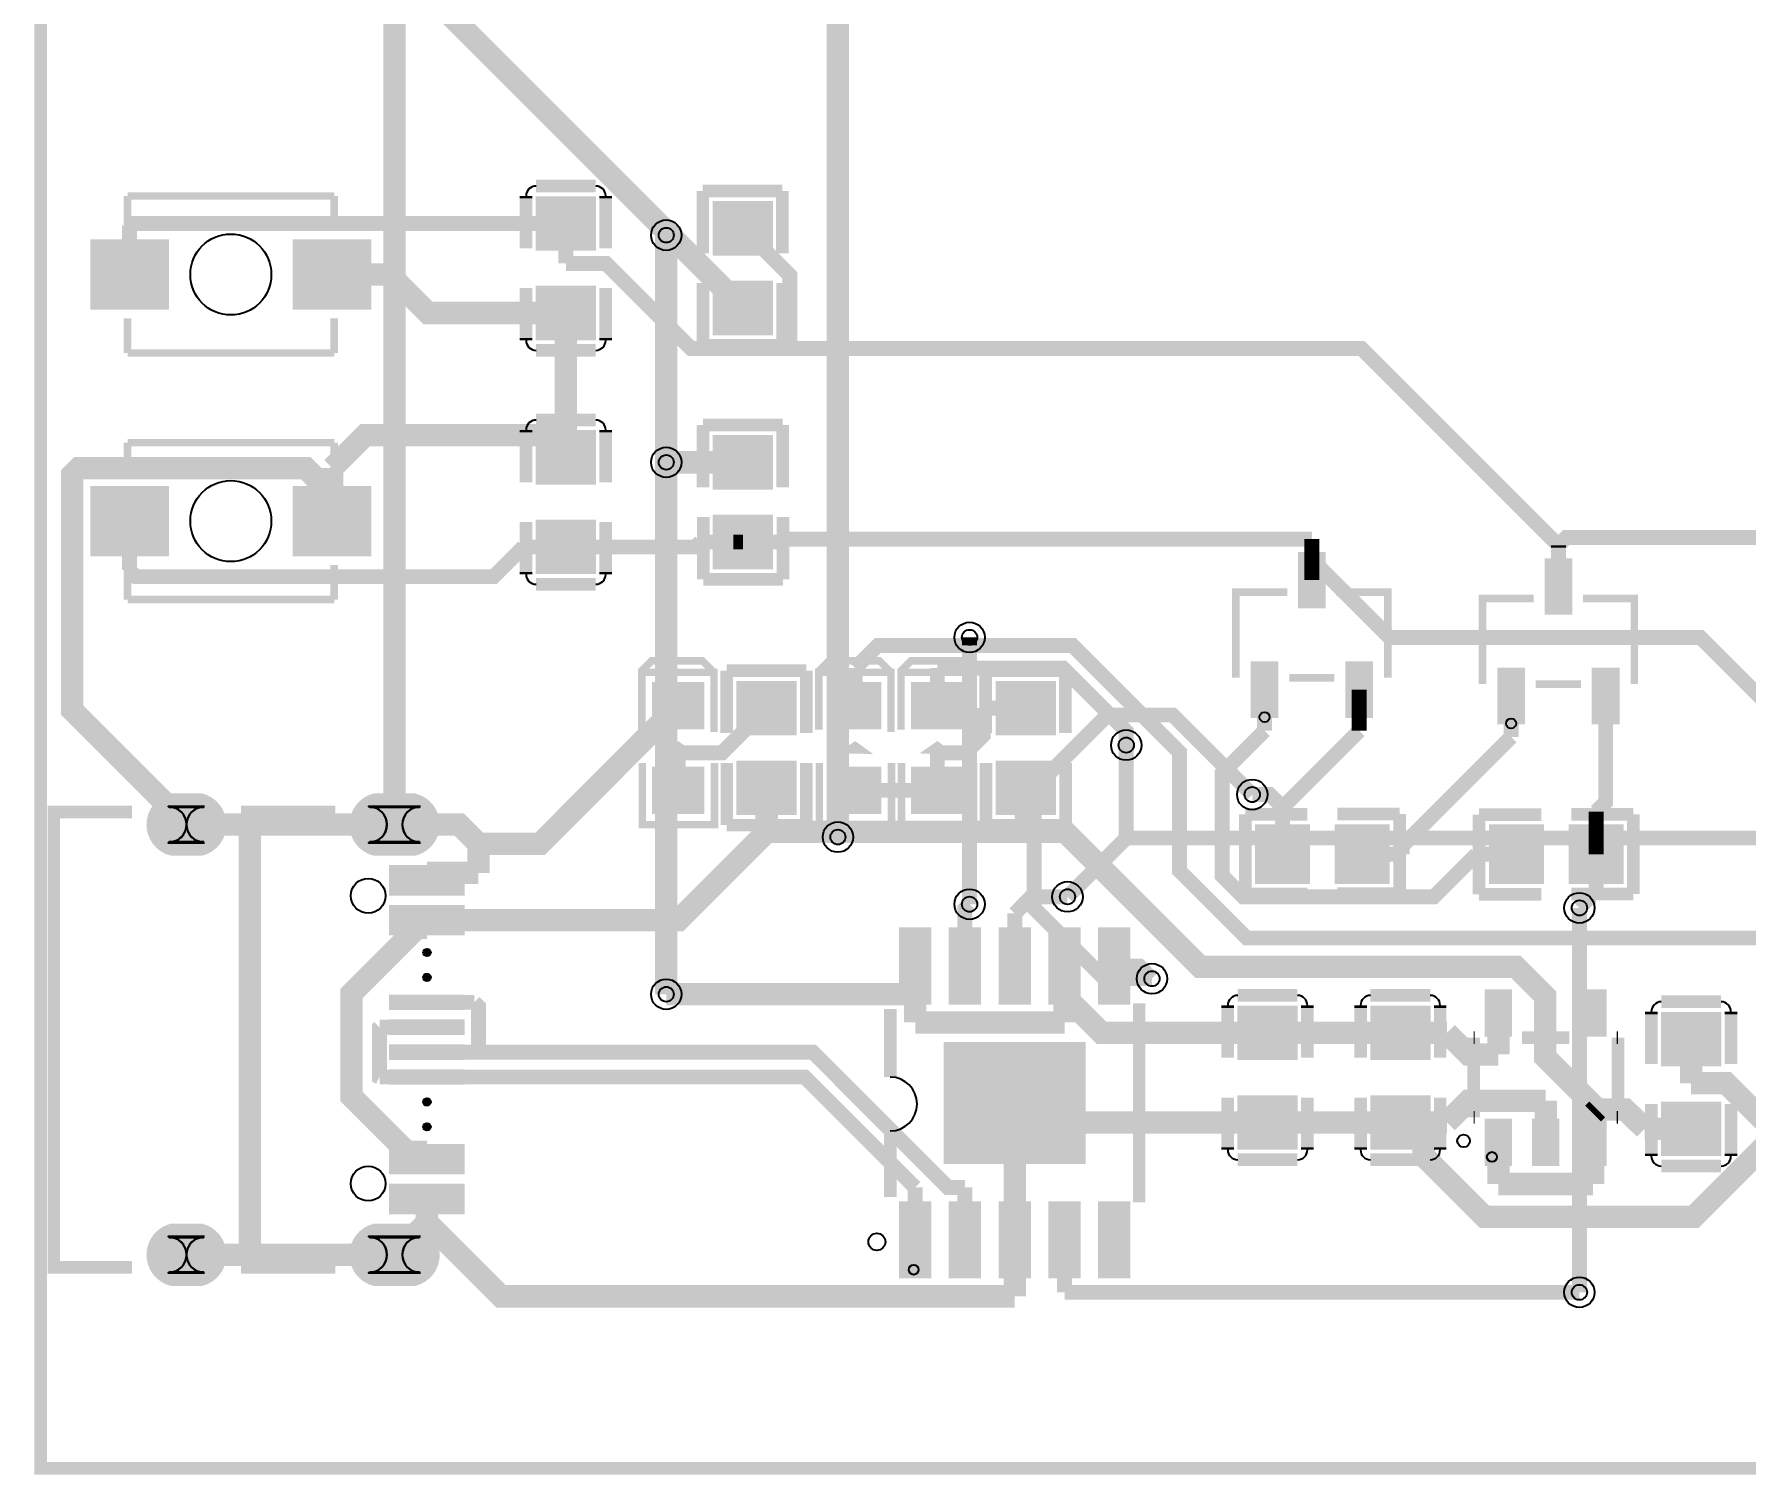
# Model space of a CAD drawing. Header units: millimetres. Extents: x 0 to 100, y -6 to 100.
# Drawn here: x -0.13 to 34.26, y -0.13 to 28.8 of the extents above; entities that cross this region are included whole.
import ezdxf

# ---------------------------------------------------------------- set-up
doc = ezdxf.new("R2010")
doc.units = ezdxf.units.MM
for name, color, linetype, true_color in [('BoardOutLine', 7, 'Continuous', 0xff00ff), ('BottomLayer', 7, 'Continuous', 0x0000ff), ('BottomSolderMaskLayer', 7, 'Continuous', 0xaa00ff), ('Document', 7, 'Continuous', 0xffffff), ('Hole', 7, 'Continuous', 0x222222), ('Multi-Layer', 7, 'Continuous', 0xc0c0c0), ('TopLayer', 7, 'Continuous', 0xff0000), ('TopPasteMaskLayer', 7, 'Continuous', 0x808080), ('TopSilkLayer', 7, 'Continuous', 0xffcc00), ('TopSolderMaskLayer', 7, 'Continuous', 0x800080)]:
    doc.layers.add(name, color=color, linetype=linetype, true_color=true_color)

msp = doc.modelspace()

# ---------------------------------------------------------------- hatches: boundary and pattern name
at = {"layer": 'BottomSolderMaskLayer'}
for points in [[(3.245, 13.556, -0.785398), (3.245, 12.305), (2.619, 12.305, -0.785398), (2.619, 13.556)], [(7.529, 13.556, -0.785398), (7.529, 12.305), (6.695, 12.305, -0.785398), (6.695, 13.556)], [(3.245, 4.916, -0.785398), (3.245, 3.665), (2.619, 3.665, -0.785398), (2.619, 4.916)], [(7.529, 4.916, -0.785398), (7.529, 3.665), (6.695, 3.665, -0.785398), (6.695, 4.916)]]:
    msp.add_hatch(color=256, dxfattribs=at).paths.add_polyline_path(points)
at = {"layer": 'Multi-Layer'}
for points in [[(3.232, 13.531, -0.785398), (3.232, 12.331), (2.632, 12.331, -0.785398), (2.632, 13.531)], [(7.512, 13.531, -0.785398), (7.512, 12.331), (6.712, 12.331, -0.785398), (6.712, 13.531)], [(3.232, 4.891, -0.785398), (3.232, 3.691), (2.632, 3.691, -0.785398), (2.632, 4.891)], [(7.512, 4.891, -0.785398), (7.512, 3.691), (6.712, 3.691, -0.785398), (6.712, 4.891)]]:
    msp.add_hatch(color=256, dxfattribs=at).paths.add_polyline_path(points)
at = {"layer": 'TopLayer'}
for points in [[(11.104, 25.505), (11.104, 24.505), (10.004, 24.505), (10.004, 25.505)], [(13.56, 24.405), (13.56, 25.405), (14.66, 25.405), (14.66, 24.405)], [(2.553, 24.658), (2.553, 23.298), (1.023, 23.298), (1.023, 24.658)], [(5.093, 24.658), (5.093, 23.298), (6.623, 23.298), (6.623, 24.658)], [(13.56, 22.805), (13.56, 23.805), (14.66, 23.805), (14.66, 22.805)], [(11.104, 23.705), (11.104, 22.705), (10.004, 22.705), (10.004, 23.705)], [(10.004, 19.806), (10.004, 20.806), (11.104, 20.806), (11.104, 19.806)], [(14.66, 20.706), (14.66, 19.706), (13.56, 19.706), (13.56, 20.706)], [(2.553, 19.705), (2.553, 18.345), (1.023, 18.345), (1.023, 19.705)], [(5.093, 19.705), (5.093, 18.345), (6.623, 18.345), (6.623, 19.705)], [(10.004, 18.006), (10.004, 19.006), (11.104, 19.006), (11.104, 18.006)], [(14.66, 19.106), (14.66, 18.106), (13.56, 18.106), (13.56, 19.106)], [(25.274, 17.321), (25.806, 17.321), (25.806, 18.359), (25.274, 18.359)], [(30.227, 17.194), (30.759, 17.194), (30.759, 18.232), (30.227, 18.232)], [(24.324, 15.119), (24.856, 15.119), (24.856, 16.156), (24.324, 16.156)], [(26.224, 15.119), (26.756, 15.119), (26.756, 16.156), (26.224, 16.156)], [(29.277, 14.992), (29.809, 14.992), (29.809, 16.029), (29.277, 16.029)], [(31.177, 14.992), (31.709, 14.992), (31.709, 16.029), (31.177, 16.029)], [(12.309, 15.769), (13.309, 15.769), (13.309, 14.869), (12.309, 14.869)], [(14.037, 14.769), (14.037, 15.769), (15.137, 15.769), (15.137, 14.769)], [(15.865, 15.769), (16.865, 15.769), (16.865, 14.869), (15.865, 14.869)], [(17.516, 15.769), (18.516, 15.769), (18.516, 14.869), (17.516, 14.869)], [(19.244, 14.769), (19.244, 15.769), (20.344, 15.769), (20.344, 14.769)], [(14.037, 13.169), (14.037, 14.169), (15.137, 14.169), (15.137, 13.169)], [(19.244, 13.169), (19.244, 14.169), (20.344, 14.169), (20.344, 13.169)], [(12.309, 14.069), (13.309, 14.069), (13.309, 13.169), (12.309, 13.169)], [(15.865, 14.069), (16.865, 14.069), (16.865, 13.169), (15.865, 13.169)], [(17.516, 14.069), (18.516, 14.069), (18.516, 13.169), (17.516, 13.169)], [(24.452, 12.886), (25.452, 12.886), (25.452, 11.786), (24.452, 11.786)], [(26.052, 12.886), (27.052, 12.886), (27.052, 11.786), (26.052, 11.786)], [(30.151, 11.786), (29.151, 11.786), (29.151, 12.886), (30.151, 12.886)], [(31.751, 11.786), (30.751, 11.786), (30.751, 12.886), (31.751, 12.886)], [(8.412, 12.111), (8.412, 11.811), (7.112, 11.811), (7.112, 12.111)], [(8.412, 11.811), (8.412, 11.511), (7.112, 11.511), (7.112, 11.811)], [(8.412, 11.311), (8.412, 11.011), (7.112, 11.011), (7.112, 11.311)], [(8.412, 11.011), (8.412, 10.711), (7.112, 10.711), (7.112, 11.011)], [(17.271, 10.841), (17.871, 10.841), (17.871, 9.341), (17.271, 9.341)], [(18.271, 10.841), (18.871, 10.841), (18.871, 9.341), (18.271, 9.341)], [(19.271, 10.841), (19.871, 10.841), (19.871, 9.341), (19.271, 9.341)], [(20.271, 10.841), (20.871, 10.841), (20.871, 9.341), (20.271, 9.341)], [(21.271, 10.841), (21.871, 10.841), (21.871, 9.341), (21.271, 9.341)], [(7.712, 10.361, 1), (7.812, 10.361, 1)], [(7.712, 9.861, 1), (7.812, 9.861, 1)], [(8.412, 9.511), (8.412, 9.211), (7.112, 9.211), (7.112, 9.511)], [(29.039, 9.599), (29.539, 9.599), (29.539, 8.699), (29.039, 8.699)], [(30.939, 9.599), (31.439, 9.599), (31.439, 8.699), (30.939, 8.699)], [(8.412, 9.011), (8.412, 8.711), (7.112, 8.711), (7.112, 9.011)], [(25.201, 9.249), (25.201, 8.249), (24.101, 8.249), (24.101, 9.249)], [(26.768, 8.249), (26.768, 9.249), (27.868, 9.249), (27.868, 8.249)], [(33.71, 9.122), (33.71, 8.122), (32.61, 8.122), (32.61, 9.122)], [(8.412, 8.511), (8.412, 8.211), (7.112, 8.211), (7.112, 8.511)], [(20.971, 6.141), (18.171, 6.141), (18.171, 8.541), (20.971, 8.541)], [(8.412, 8.011), (8.412, 7.711), (7.112, 7.711), (7.112, 8.011)], [(7.712, 7.361, 1), (7.812, 7.361, 1)], [(25.201, 7.449), (25.201, 6.449), (24.101, 6.449), (24.101, 7.449)], [(26.768, 6.449), (26.768, 7.449), (27.868, 7.449), (27.868, 6.449)], [(33.71, 7.322), (33.71, 6.322), (32.61, 6.322), (32.61, 7.322)], [(7.712, 6.861, 1), (7.812, 6.861, 1)], [(29.039, 6.999), (29.539, 6.999), (29.539, 6.099), (29.039, 6.099)], [(29.989, 6.999), (30.489, 6.999), (30.489, 6.099), (29.989, 6.099)], [(30.939, 6.999), (31.439, 6.999), (31.439, 6.099), (30.939, 6.099)], [(8.412, 6.511), (8.412, 6.211), (7.112, 6.211), (7.112, 6.511)], [(8.412, 6.211), (8.412, 5.911), (7.112, 5.911), (7.112, 6.211)], [(8.412, 5.711), (8.412, 5.411), (7.112, 5.411), (7.112, 5.711)], [(8.412, 5.411), (8.412, 5.111), (7.112, 5.111), (7.112, 5.411)], [(17.271, 5.341), (17.871, 5.341), (17.871, 3.841), (17.271, 3.841)], [(18.271, 5.341), (18.871, 5.341), (18.871, 3.841), (18.271, 3.841)], [(19.271, 5.341), (19.871, 5.341), (19.871, 3.841), (19.271, 3.841)], [(20.271, 5.341), (20.871, 5.341), (20.871, 3.841), (20.271, 3.841)], [(21.271, 5.341), (21.871, 5.341), (21.871, 3.841), (21.271, 3.841)]]:
    msp.add_hatch(color=256, dxfattribs=at).paths.add_polyline_path(points)
at = {"layer": 'TopPasteMaskLayer'}
for points in [[(11.104, 25.505), (11.104, 24.505), (10.004, 24.505), (10.004, 25.505)], [(13.56, 24.405), (13.56, 25.405), (14.66, 25.405), (14.66, 24.405)], [(2.553, 24.658), (2.553, 23.298), (1.023, 23.298), (1.023, 24.658)], [(5.093, 24.658), (5.093, 23.298), (6.623, 23.298), (6.623, 24.658)], [(13.56, 22.805), (13.56, 23.805), (14.66, 23.805), (14.66, 22.805)], [(11.104, 23.705), (11.104, 22.705), (10.004, 22.705), (10.004, 23.705)], [(10.004, 19.806), (10.004, 20.806), (11.104, 20.806), (11.104, 19.806)], [(14.66, 20.706), (14.66, 19.706), (13.56, 19.706), (13.56, 20.706)], [(2.553, 19.705), (2.553, 18.345), (1.023, 18.345), (1.023, 19.705)], [(5.093, 19.705), (5.093, 18.345), (6.623, 18.345), (6.623, 19.705)], [(10.004, 18.006), (10.004, 19.006), (11.104, 19.006), (11.104, 18.006)], [(14.66, 19.106), (14.66, 18.106), (13.56, 18.106), (13.56, 19.106)], [(25.274, 17.321), (25.806, 17.321), (25.806, 18.359), (25.274, 18.359)], [(30.227, 17.194), (30.759, 17.194), (30.759, 18.232), (30.227, 18.232)], [(24.324, 15.119), (24.856, 15.119), (24.856, 16.156), (24.324, 16.156)], [(26.224, 15.119), (26.756, 15.119), (26.756, 16.156), (26.224, 16.156)], [(29.277, 14.992), (29.809, 14.992), (29.809, 16.029), (29.277, 16.029)], [(31.177, 14.992), (31.709, 14.992), (31.709, 16.029), (31.177, 16.029)], [(12.309, 15.769), (13.309, 15.769), (13.309, 14.869), (12.309, 14.869)], [(14.037, 14.769), (14.037, 15.769), (15.137, 15.769), (15.137, 14.769)], [(15.865, 15.769), (16.865, 15.769), (16.865, 14.869), (15.865, 14.869)], [(17.516, 15.769), (18.516, 15.769), (18.516, 14.869), (17.516, 14.869)], [(19.244, 14.769), (19.244, 15.769), (20.344, 15.769), (20.344, 14.769)], [(14.037, 13.169), (14.037, 14.169), (15.137, 14.169), (15.137, 13.169)], [(19.244, 13.169), (19.244, 14.169), (20.344, 14.169), (20.344, 13.169)], [(12.309, 14.069), (13.309, 14.069), (13.309, 13.169), (12.309, 13.169)], [(15.865, 14.069), (16.865, 14.069), (16.865, 13.169), (15.865, 13.169)], [(17.516, 14.069), (18.516, 14.069), (18.516, 13.169), (17.516, 13.169)], [(24.452, 12.886), (25.452, 12.886), (25.452, 11.786), (24.452, 11.786)], [(26.052, 12.886), (27.052, 12.886), (27.052, 11.786), (26.052, 11.786)], [(30.151, 11.786), (29.151, 11.786), (29.151, 12.886), (30.151, 12.886)], [(31.751, 11.786), (30.751, 11.786), (30.751, 12.886), (31.751, 12.886)], [(8.412, 12.111), (8.412, 11.811), (7.112, 11.811), (7.112, 12.111)], [(8.412, 11.811), (8.412, 11.511), (7.112, 11.511), (7.112, 11.811)], [(8.412, 11.311), (8.412, 11.011), (7.112, 11.011), (7.112, 11.311)], [(8.412, 11.011), (8.412, 10.711), (7.112, 10.711), (7.112, 11.011)], [(17.271, 10.841), (17.871, 10.841), (17.871, 9.341), (17.271, 9.341)], [(18.271, 10.841), (18.871, 10.841), (18.871, 9.341), (18.271, 9.341)], [(19.271, 10.841), (19.871, 10.841), (19.871, 9.341), (19.271, 9.341)], [(20.271, 10.841), (20.871, 10.841), (20.871, 9.341), (20.271, 9.341)], [(21.271, 10.841), (21.871, 10.841), (21.871, 9.341), (21.271, 9.341)], [(7.712, 10.361, 1), (7.812, 10.361, 1)], [(7.712, 9.861, 1), (7.812, 9.861, 1)], [(8.412, 9.511), (8.412, 9.211), (7.112, 9.211), (7.112, 9.511)], [(29.039, 9.599), (29.539, 9.599), (29.539, 8.699), (29.039, 8.699)], [(30.939, 9.599), (31.439, 9.599), (31.439, 8.699), (30.939, 8.699)], [(8.412, 9.011), (8.412, 8.711), (7.112, 8.711), (7.112, 9.011)], [(25.201, 9.249), (25.201, 8.249), (24.101, 8.249), (24.101, 9.249)], [(26.768, 8.249), (26.768, 9.249), (27.868, 9.249), (27.868, 8.249)], [(33.71, 9.122), (33.71, 8.122), (32.61, 8.122), (32.61, 9.122)], [(8.412, 8.511), (8.412, 8.211), (7.112, 8.211), (7.112, 8.511)], [(20.971, 6.141), (18.171, 6.141), (18.171, 8.541), (20.971, 8.541)], [(8.412, 8.011), (8.412, 7.711), (7.112, 7.711), (7.112, 8.011)], [(7.712, 7.361, 1), (7.812, 7.361, 1)], [(25.201, 7.449), (25.201, 6.449), (24.101, 6.449), (24.101, 7.449)], [(26.768, 6.449), (26.768, 7.449), (27.868, 7.449), (27.868, 6.449)], [(33.71, 7.322), (33.71, 6.322), (32.61, 6.322), (32.61, 7.322)], [(7.712, 6.861, 1), (7.812, 6.861, 1)], [(29.039, 6.999), (29.539, 6.999), (29.539, 6.099), (29.039, 6.099)], [(29.989, 6.999), (30.489, 6.999), (30.489, 6.099), (29.989, 6.099)], [(30.939, 6.999), (31.439, 6.999), (31.439, 6.099), (30.939, 6.099)], [(8.412, 6.511), (8.412, 6.211), (7.112, 6.211), (7.112, 6.511)], [(8.412, 6.211), (8.412, 5.911), (7.112, 5.911), (7.112, 6.211)], [(8.412, 5.711), (8.412, 5.411), (7.112, 5.411), (7.112, 5.711)], [(8.412, 5.411), (8.412, 5.111), (7.112, 5.111), (7.112, 5.411)], [(17.271, 5.341), (17.871, 5.341), (17.871, 3.841), (17.271, 3.841)], [(18.271, 5.341), (18.871, 5.341), (18.871, 3.841), (18.271, 3.841)], [(19.271, 5.341), (19.871, 5.341), (19.871, 3.841), (19.271, 3.841)], [(20.271, 5.341), (20.871, 5.341), (20.871, 3.841), (20.271, 3.841)], [(21.271, 5.341), (21.871, 5.341), (21.871, 3.841), (21.271, 3.841)]]:
    msp.add_hatch(color=256, dxfattribs=at).paths.add_polyline_path(points)
at = {"layer": 'TopSilkLayer'}
for points in [[(12.449, 14.359), (13.169, 14.349), (12.809, 14.609)], [(16.005, 14.359), (16.725, 14.349), (16.365, 14.609)], [(17.656, 14.359), (18.376, 14.349), (18.016, 14.609)]]:
    msp.add_hatch(color=256, dxfattribs=at).paths.add_polyline_path(points)
at = {"layer": 'TopSolderMaskLayer'}
for points in [[(11.16, 25.551), (11.16, 24.459), (9.948, 24.459), (9.948, 25.551)], [(13.504, 24.359), (13.504, 25.451), (14.716, 25.451), (14.716, 24.359)], [(2.578, 24.683), (2.578, 23.272), (0.998, 23.272), (0.998, 24.683)], [(5.068, 24.683), (5.068, 23.272), (6.648, 23.272), (6.648, 24.683)], [(11.16, 23.751), (11.16, 22.659), (9.948, 22.659), (9.948, 23.751)], [(13.504, 22.759), (13.504, 23.851), (14.716, 23.851), (14.716, 22.759)], [(9.948, 19.76), (9.948, 20.852), (11.16, 20.852), (11.16, 19.76)], [(14.716, 20.752), (14.716, 19.66), (13.504, 19.66), (13.504, 20.752)], [(2.578, 19.73), (2.578, 18.319), (0.998, 18.319), (0.998, 19.73)], [(5.068, 19.73), (5.068, 18.319), (6.648, 18.319), (6.648, 19.73)], [(9.948, 17.96), (9.948, 19.052), (11.16, 19.052), (11.16, 17.96)], [(14.716, 19.152), (14.716, 18.06), (13.504, 18.06), (13.504, 19.152)], [(25.261, 17.272), (25.819, 17.272), (25.819, 18.408), (25.261, 18.408)], [(30.214, 17.145), (30.772, 17.145), (30.772, 18.281), (30.214, 18.281)], [(24.311, 15.069), (24.869, 15.069), (24.869, 16.206), (24.311, 16.206)], [(26.211, 15.069), (26.769, 15.069), (26.769, 16.206), (26.211, 16.206)], [(29.264, 14.942), (29.822, 14.942), (29.822, 16.079), (29.264, 16.079)], [(31.164, 14.942), (31.722, 14.942), (31.722, 16.079), (31.164, 16.079)], [(12.283, 15.794), (13.334, 15.794), (13.334, 14.843), (12.283, 14.843)], [(13.981, 14.723), (13.981, 15.815), (15.193, 15.815), (15.193, 14.723)], [(15.839, 15.794), (16.89, 15.794), (16.89, 14.843), (15.839, 14.843)], [(17.49, 15.794), (18.541, 15.794), (18.541, 14.843), (17.49, 14.843)], [(19.188, 14.723), (19.188, 15.815), (20.4, 15.815), (20.4, 14.723)], [(13.981, 13.123), (13.981, 14.215), (15.193, 14.215), (15.193, 13.123)], [(19.188, 13.123), (19.188, 14.215), (20.4, 14.215), (20.4, 13.123)], [(12.283, 14.094), (13.334, 14.094), (13.334, 13.143), (12.283, 13.143)], [(15.839, 14.094), (16.89, 14.094), (16.89, 13.143), (15.839, 13.143)], [(17.49, 14.094), (18.541, 14.094), (18.541, 13.143), (17.49, 13.143)], [(3.245, 13.556, -0.785398), (3.245, 12.305), (2.619, 12.305, -0.785398), (2.619, 13.556)], [(7.529, 13.556, -0.785398), (7.529, 12.305), (6.695, 12.305, -0.785398), (6.695, 13.556)], [(24.401, 12.937), (25.503, 12.937), (25.503, 11.735), (24.401, 11.735)], [(26.001, 12.937), (27.103, 12.937), (27.103, 11.735), (26.001, 11.735)], [(30.202, 11.735), (29.1, 11.735), (29.1, 12.937), (30.202, 12.937)], [(31.802, 11.735), (30.7, 11.735), (30.7, 12.937), (31.802, 12.937)], [(8.522, 12.117), (8.522, 11.805), (7.002, 11.805), (7.002, 12.117)], [(8.522, 11.817), (8.522, 11.505), (7.002, 11.505), (7.002, 11.817)], [(8.522, 11.317), (8.522, 11.005), (7.002, 11.005), (7.002, 11.317)], [(8.522, 11.017), (8.522, 10.705), (7.002, 10.705), (7.002, 11.017)], [(17.246, 10.866), (17.896, 10.866), (17.896, 9.315), (17.246, 9.315)], [(18.246, 10.866), (18.896, 10.866), (18.896, 9.315), (18.246, 9.315)], [(19.246, 10.866), (19.896, 10.866), (19.896, 9.315), (19.246, 9.315)], [(20.246, 10.866), (20.896, 10.866), (20.896, 9.315), (20.246, 9.315)], [(21.246, 10.866), (21.896, 10.866), (21.896, 9.315), (21.246, 9.315)], [(7.687, 10.361, 1), (7.837, 10.361, 1)], [(7.687, 9.861, 1), (7.837, 9.861, 1)], [(8.522, 9.517), (8.522, 9.205), (7.002, 9.205), (7.002, 9.517)], [(25.257, 9.295), (25.257, 8.203), (24.045, 8.203), (24.045, 9.295)], [(26.712, 8.203), (26.712, 9.295), (27.924, 9.295), (27.924, 8.203)], [(29.014, 9.624), (29.564, 9.624), (29.564, 8.673), (29.014, 8.673)], [(30.914, 9.624), (31.464, 9.624), (31.464, 8.673), (30.914, 8.673)], [(8.522, 9.017), (8.522, 8.705), (7.002, 8.705), (7.002, 9.017)], [(33.766, 9.168), (33.766, 8.076), (32.554, 8.076), (32.554, 9.168)], [(8.522, 8.517), (8.522, 8.205), (7.002, 8.205), (7.002, 8.517)], [(20.996, 6.115), (18.146, 6.115), (18.146, 8.566), (20.996, 8.566)], [(8.522, 8.017), (8.522, 7.705), (7.002, 7.705), (7.002, 8.017)], [(7.687, 7.361, 1), (7.837, 7.361, 1)], [(25.257, 7.495), (25.257, 6.403), (24.045, 6.403), (24.045, 7.495)], [(26.712, 6.403), (26.712, 7.495), (27.924, 7.495), (27.924, 6.403)], [(33.766, 7.368), (33.766, 6.276), (32.554, 6.276), (32.554, 7.368)], [(7.687, 6.861, 1), (7.837, 6.861, 1)], [(29.014, 7.024), (29.564, 7.024), (29.564, 6.073), (29.014, 6.073)], [(29.964, 7.024), (30.514, 7.024), (30.514, 6.073), (29.964, 6.073)], [(30.914, 7.024), (31.464, 7.024), (31.464, 6.073), (30.914, 6.073)], [(8.522, 6.517), (8.522, 6.205), (7.002, 6.205), (7.002, 6.517)], [(8.522, 6.217), (8.522, 5.905), (7.002, 5.905), (7.002, 6.217)], [(8.522, 5.717), (8.522, 5.405), (7.002, 5.405), (7.002, 5.717)], [(8.522, 5.417), (8.522, 5.105), (7.002, 5.105), (7.002, 5.417)], [(17.246, 5.366), (17.896, 5.366), (17.896, 3.816), (17.246, 3.816)], [(18.246, 5.366), (18.896, 5.366), (18.896, 3.816), (18.246, 3.816)], [(19.246, 5.366), (19.896, 5.366), (19.896, 3.816), (19.246, 3.816)], [(20.246, 5.366), (20.896, 5.366), (20.896, 3.816), (20.246, 3.816)], [(21.246, 5.366), (21.896, 5.366), (21.896, 3.816), (21.246, 3.816)], [(3.245, 4.916, -0.785398), (3.245, 3.665), (2.619, 3.665, -0.785398), (2.619, 4.916)], [(7.529, 4.916, -0.785398), (7.529, 3.665), (6.695, 3.665, -0.785398), (6.695, 4.916)]]:
    msp.add_hatch(color=256, dxfattribs=at).paths.add_polyline_path(points)

# ---------------------------------------------------------------- linework, layer by layer
at = {"layer": 'BoardOutLine', "const_width": 0.254}
msp.add_lwpolyline([(0, 100), (100.076, 100), (100.076, 0), (0, 0), (0, 100)], close=True, dxfattribs=at)
at = {"layer": 'BottomLayer'}
for points, const_width in [([(16.018, 12.68), (16.018, 36.669)], 0.45), ([(6.223, 36.051), (7.112, 35.162), (7.112, 12.931)], 0.45), ([(12.57, 20.206), (12.57, 24.768)], 0.45), ([(12.57, 20.206), (12.57, 9.523)], 0.45), ([(18.664, 16.691), (18.664, 11.331)], 0.3), ([(24.342, 13.533), (22.743, 15.132), (21.434, 15.132), (19.96, 13.657), (19.96, 11.25), (21.374, 9.836), (22.328, 9.836)], 0.3), ([(21.811, 14.527), (21.811, 12.661)], 0.3), ([(21.811, 12.661), (20.631, 11.481)], 0.3), ([(21.811, 12.661), (38.919, 12.661), (39.072, 12.509)], 0.3), ([(30.915, 11.257), (30.915, 3.537)], 0.3)]:
    msp.add_lwpolyline(points, dxfattribs=dict(at, const_width=const_width))
at = {"layer": 'BottomSolderMaskLayer'}
for points in [[(3.297, 13.296), (2.567, 13.296)], [(7.633, 13.296), (6.591, 13.296)], [(3.297, 12.566), (2.567, 12.566)], [(7.633, 12.566), (6.591, 12.566)], [(3.297, 4.656), (2.567, 4.656)], [(7.633, 4.656), (6.591, 4.656)], [(3.297, 3.926), (2.567, 3.926)], [(7.633, 3.926), (6.591, 3.926)]]:
    msp.add_lwpolyline(points, close=True, dxfattribs=at)
for centre, start, end in [((2.567, 12.931), 270, 450), ((3.297, 12.931), 450, 270), ((6.591, 12.931), 270, 450), ((7.633, 12.931), 450, 270), ((2.567, 4.291), 270, 450), ((3.297, 4.291), 450, 270), ((6.591, 4.291), 270, 450), ((7.633, 4.291), 450, 270)]:
    msp.add_arc(centre, 0.365, start, end, dxfattribs=at)
at = {"layer": 'Document'}
for centre in [(24.59, 15.089), (29.543, 14.962), (29.158, 6.256), (17.541, 3.991)]:
    msp.add_circle(centre, 0.1, dxfattribs=at)
at = {"layer": 'Hole'}
for centre, radius in [((12.57, 24.768), 0.15), ((12.57, 20.206), 0.15), ((18.664, 16.691), 0.153), ((21.811, 14.527), 0.153), ((24.342, 13.533), 0.153), ((16.018, 12.68), 0.15), ((18.664, 11.331), 0.153), ((20.631, 11.481), 0.153), ((30.915, 11.257), 0.153), ((22.328, 9.836), 0.153), ((12.57, 9.523), 0.15), ((30.915, 3.537), 0.153)]:
    msp.add_circle(centre, radius, dxfattribs=at)
at = {"layer": 'Multi-Layer'}
for points in [[(3.282, 13.281), (2.582, 13.281)], [(7.612, 13.281), (6.612, 13.281)], [(3.282, 12.581), (2.582, 12.581)], [(7.612, 12.581), (6.612, 12.581)], [(3.282, 4.641), (2.582, 4.641)], [(7.612, 4.641), (6.612, 4.641)], [(3.282, 3.941), (2.582, 3.941)], [(7.612, 3.941), (6.612, 3.941)]]:
    msp.add_lwpolyline(points, close=True, dxfattribs=at)
for centre, radius in [((12.57, 24.768), 0.305), ((12.57, 20.206), 0.305), ((18.664, 16.691), 0.305), ((21.811, 14.527), 0.305), ((24.342, 13.533), 0.305), ((16.018, 12.68), 0.305), ((6.582, 11.501), 0.35), ((20.631, 11.481), 0.305), ((18.664, 11.331), 0.305), ((30.915, 11.257), 0.305), ((22.328, 9.836), 0.305), ((12.57, 9.523), 0.305), ((6.582, 5.721), 0.35), ((30.915, 3.537), 0.305)]:
    msp.add_circle(centre, radius, dxfattribs=at)
for centre, start, end in [((2.582, 12.931), 270, 450), ((3.282, 12.931), 450, 270), ((6.612, 12.931), 270, 450), ((7.612, 12.931), 450, 270), ((2.582, 4.291), 270, 450), ((3.282, 4.291), 450, 270), ((6.612, 4.291), 270, 450), ((7.612, 4.291), 450, 270)]:
    msp.add_arc(centre, 0.35, start, end, dxfattribs=at)
at = {"layer": 'TopLayer'}
for points, const_width in [([(3.556, 35.433), (3.556, 33.859), (12.647, 24.768)], 0.45), ([(10.554, 25.005), (1.831, 25.005), (1.788, 24.962)], 0.3), ([(1.788, 23.978), (1.788, 24.962)], 0.3), ([(10.554, 25.005), (10.554, 24.201)], 0.3), ([(12.647, 24.768), (12.647, 24.768), (12.57, 24.768)], 0.45), ([(12.647, 24.768), (14.11, 23.305)], 0.45), ([(14.11, 24.905), (15.055, 23.96), (15.055, 22.494)], 0.3), ([(5.858, 23.978), (7.008, 23.978)], 0.45), ([(10.554, 23.205), (7.782, 23.205), (7.008, 23.978)], 0.45), ([(15.055, 22.494), (13.065, 22.494), (11.358, 24.201), (10.554, 24.201)], 0.3), ([(10.554, 21.191), (10.554, 21.191), (10.554, 23.205)], 0.45), ([(30.493, 18.536), (26.535, 22.494), (15.055, 22.494)], 0.3), ([(10.554, 20.749), (10.554, 21.191)], 0.45), ([(10.554, 20.749), (6.517, 20.749), (5.858, 20.09)], 0.45), ([(10.554, 20.306), (10.554, 20.749)], 0.45), ([(5.858, 19.557), (5.325, 20.09), (0.769, 20.09), (0.637, 19.959), (0.637, 15.226), (2.932, 12.931)], 0.45), ([(5.858, 19.557), (5.858, 20.09)], 0.45), ([(13.175, 20.206), (12.57, 20.206)], 0.45), ([(14.11, 20.206), (13.175, 20.206)], 0.45), ([(5.858, 19.025), (5.858, 19.557)], 0.45), ([(1.788, 19.025), (1.788, 18.041)], 0.3), ([(9.7, 18.506), (9.104, 17.91), (1.918, 17.91), (1.788, 18.041)], 0.3), ([(10.554, 18.506), (9.7, 18.506)], 0.3), ([(13.256, 18.606), (13.156, 18.506), (10.554, 18.506)], 0.3), ([(13.918, 18.606), (13.256, 18.606)], 0.3), ([(13.918, 18.606), (14.11, 18.606)], 0.3), ([(14.11, 18.606), (14.964, 18.606)], 0.3), ([(14.964, 18.606), (15.022, 18.663), (25.54, 18.663)], 0.3), ([(25.54, 18.252), (25.54, 18.663)], 0.3), ([(30.493, 18.536), (30.654, 18.697), (44.042, 18.697), (44.9, 17.84)], 0.3), ([(30.493, 18.495), (30.493, 18.536)], 0.3), ([(30.493, 17.713), (30.493, 18.495)], 0.3), ([(25.54, 17.84), (25.54, 18.252)], 0.3), ([(25.54, 18.252), (27.102, 16.69), (33.346, 16.69), (38.62, 11.417), (42.094, 11.417), (44.558, 8.953), (47.757, 8.953), (52.84, 3.87), (65.982, 3.87)], 0.3), ([(16.365, 16.073), (16.82, 16.528), (18.664, 16.528)], 0.3), ([(18.664, 16.528), (18.664, 16.691)], 0.3), ([(18.664, 16.528), (20.734, 16.528), (22.881, 14.381), (22.881, 12.004), (24.232, 10.653), (38.387, 10.653), (39.072, 9.969)], 0.3), ([(16.365, 15.319), (16.365, 16.073)], 0.3), ([(18.016, 16.073), (20.545, 16.073), (21.811, 14.807), (21.811, 14.527)], 0.3), ([(18.016, 15.319), (18.016, 16.073)], 0.3), ([(8.798, 12.546), (10.036, 12.546), (12.809, 15.319)], 0.45), ([(24.59, 15.638), (24.59, 14.815)], 0.3), ([(26.49, 15.226), (26.49, 15.638)], 0.3), ([(29.543, 15.511), (29.543, 14.688)], 0.3), ([(31.443, 15.511), (31.443, 13.382), (31.251, 13.19)], 0.3), ([(12.809, 14.373), (13.691, 14.373), (14.587, 15.269)], 0.3), ([(18.016, 14.373), (18.588, 14.373), (18.94, 14.724), (18.94, 15.269)], 0.3), ([(19.794, 15.269), (18.94, 15.269)], 0.3), ([(26.49, 15.226), (26.49, 14.815)], 0.3), ([(24.59, 14.815), (23.738, 13.962), (23.738, 11.906), (24.162, 11.481), (27.992, 11.481), (28.847, 12.336)], 0.3), ([(26.49, 14.815), (24.952, 13.277)], 0.3), ([(29.543, 14.688), (27.356, 12.501), (27.356, 12.336)], 0.3), ([(12.809, 13.619), (12.809, 14.373)], 0.3), ([(18.016, 13.619), (18.016, 14.373)], 0.3), ([(14.587, 13.669), (14.587, 12.784)], 0.45), ([(16.365, 13.619), (18.016, 13.619)], 0.3), ([(19.794, 13.669), (19.794, 12.784)], 0.45), ([(24.342, 13.533), (24.696, 13.533), (24.952, 13.277)], 0.3), ([(24.952, 13.277), (24.952, 12.336)], 0.3), ([(2.932, 12.931), (4.203, 12.931)], 0.45), ([(4.203, 12.931), (7.112, 12.931)], 0.45), ([(4.203, 4.291), (4.203, 12.931)], 0.45), ([(7.112, 12.931), (8.412, 12.931), (8.798, 12.546)], 0.45), ([(31.251, 12.763), (31.251, 13.19)], 0.3), ([(7.762, 11.011), (12.814, 11.011), (14.587, 12.784)], 0.45), ([(8.798, 11.961), (8.798, 12.546)], 0.45), ([(14.587, 12.784), (16.018, 12.784)], 0.45), ([(16.018, 12.784), (19.794, 12.784)], 0.45), ([(16.018, 12.68), (16.018, 12.784)], 0.45), ([(31.275, 7.211), (30.229, 8.257), (30.229, 9.484), (29.64, 10.074), (23.297, 10.074), (20.588, 12.784), (19.794, 12.784)], 0.45), ([(31.251, 12.763), (31.251, 12.336)], 0.3), ([(26.552, 12.336), (27.356, 12.336)], 0.3), ([(29.651, 12.336), (28.847, 12.336)], 0.3), ([(31.251, 12.336), (31.251, 11.482)], 0.3), ([(7.762, 11.696), (7.762, 11.961)], 0.45), ([(7.762, 11.961), (8.798, 11.961)], 0.45), ([(7.762, 11.696), (7.762, 11.661)], 0.45), ([(7.762, 11.161), (7.762, 11.011)], 0.45), ([(18.571, 10.091), (18.571, 11.238), (18.664, 11.331)], 0.3), ([(20.631, 11.481), (19.907, 11.481), (19.571, 11.145)], 0.3), ([(31.251, 11.482), (31.139, 11.482), (30.915, 11.257)], 0.3), ([(7.762, 10.861), (7.568, 10.861), (6.248, 9.541), (6.248, 7.471), (7.359, 6.361), (7.762, 6.361)], 0.45), ([(7.762, 11.011), (7.762, 10.861)], 0.45), ([(19.571, 10.091), (19.571, 11.145)], 0.3), ([(17.571, 10.091), (17.571, 9.523)], 0.45), ([(20.571, 10.091), (20.571, 9.523)], 0.45), ([(21.571, 10.091), (22.073, 10.091), (22.328, 9.836)], 0.3), ([(17.571, 9.523), (12.57, 9.523)], 0.45), ([(17.571, 9.523), (17.571, 8.956)], 0.45), ([(20.571, 9.523), (20.571, 9.491)], 0.45), ([(20.571, 9.491), (20.571, 8.956)], 0.45), ([(20.571, 9.491), (21.313, 8.749), (24.651, 8.749)], 0.45), ([(7.762, 9.361), (8.714, 9.361)], 0.3), ([(8.796, 8.361), (8.796, 9.28), (8.714, 9.361)], 0.3), ([(29.289, 9.149), (29.289, 8.314)], 0.45), ([(6.81, 7.861), (6.808, 7.862), (6.808, 8.859), (6.81, 8.861)], 0.3), ([(7.762, 8.861), (6.81, 8.861)], 0.3), ([(17.571, 8.956), (20.571, 8.956)], 0.45), ([(24.651, 8.749), (26.383, 8.749), (26.383, 8.749)], 0.45), ([(27.318, 8.749), (26.383, 8.749)], 0.45), ([(27.318, 8.749), (28.253, 8.749)], 0.45), ([(29.289, 8.314), (28.689, 8.314), (28.253, 8.749)], 0.45), ([(33.16, 8.622), (33.16, 7.737)], 0.45), ([(7.762, 8.361), (8.796, 8.361)], 0.3), ([(8.796, 8.361), (15.512, 8.361), (18.23, 5.643), (18.571, 5.643)], 0.3), ([(7.762, 7.861), (6.81, 7.861)], 0.3), ([(17.571, 5.643), (15.353, 7.861), (7.762, 7.861)], 0.3), ([(33.16, 7.737), (33.864, 7.737), (34.88, 6.721)], 0.45), ([(19.571, 7.341), (19.571, 6.949)], 0.45), ([(30.239, 7.384), (28.689, 7.384), (28.253, 6.949)], 0.45), ([(30.239, 6.549), (30.239, 7.384)], 0.45), ([(31.189, 7.125), (31.275, 7.211)], 0.45), ([(31.189, 6.549), (31.189, 7.125)], 0.45), ([(31.275, 7.211), (31.835, 7.211), (32.225, 6.822)], 0.45), ([(24.651, 6.949), (19.571, 6.949)], 0.45), ([(19.571, 6.949), (19.571, 4.591)], 0.45), ([(26.383, 6.949), (26.383, 6.949), (24.651, 6.949)], 0.45), ([(27.318, 6.949), (26.383, 6.949)], 0.45), ([(27.318, 6.949), (27.786, 6.949)], 0.45), ([(27.786, 6.949), (28.253, 6.949)], 0.45), ([(27.786, 6.949), (27.786, 6.276), (29.009, 5.053), (33.212, 5.053), (34.88, 6.721)], 0.45), ([(33.16, 6.822), (32.225, 6.822)], 0.45), ([(7.762, 6.061), (7.762, 6.361)], 0.45), ([(29.289, 6.549), (29.289, 5.713)], 0.45), ([(31.189, 6.549), (31.189, 5.713)], 0.45), ([(29.289, 5.713), (31.189, 5.713)], 0.45), ([(7.762, 5.525), (7.762, 5.561)], 0.45), ([(7.762, 5.261), (7.762, 5.525)], 0.45), ([(17.571, 4.591), (17.571, 5.643)], 0.3), ([(18.571, 4.591), (18.571, 5.643)], 0.3), ([(7.112, 4.291), (7.762, 4.941)], 0.45), ([(7.762, 4.941), (7.762, 5.261)], 0.45), ([(7.762, 4.941), (9.248, 3.456), (19.571, 3.456)], 0.45), ([(19.571, 4.591), (19.571, 3.456)], 0.45), ([(2.932, 4.291), (4.203, 4.291)], 0.45), ([(4.203, 4.291), (7.112, 4.291)], 0.45), ([(20.571, 4.591), (20.571, 3.537)], 0.3), ([(20.571, 3.537), (30.915, 3.537)], 0.3)]:
    msp.add_lwpolyline(points, dxfattribs=dict(at, const_width=const_width))
for centre in [(7.762, 10.361), (7.762, 9.861), (7.762, 7.361), (7.762, 6.861)]:
    msp.add_circle(centre, 0.05, dxfattribs=at)
at = {"layer": 'TopPasteMaskLayer'}
for centre in [(7.762, 10.361), (7.762, 9.861), (7.762, 7.361), (7.762, 6.861)]:
    msp.add_circle(centre, 0.05, dxfattribs=at)
at = {"layer": 'TopSilkLayer'}
for points, const_width in [([(11.154, 25.755), (9.954, 25.755)], 0.254), ([(5.899, 25.554), (1.747, 25.554)], 0.152), ([(1.747, 25.554), (1.747, 24.861)], 0.152), ([(5.899, 25.554), (5.899, 24.861)], 0.152), ([(9.754, 25.555), (9.754, 25.505)], 0.254), ([(9.754, 24.505), (9.754, 25.505)], 0.254), ([(11.354, 25.555), (11.354, 25.505)], 0.254), ([(11.354, 24.505), (11.354, 25.505)], 0.254), ([(13.305, 24.406), (13.305, 25.655)], 0.254), ([(13.305, 25.655), (14.905, 25.655)], 0.254), ([(14.905, 24.406), (14.905, 25.655)], 0.254), ([(9.754, 23.705), (9.754, 22.705)], 0.254), ([(11.354, 23.705), (11.354, 22.705)], 0.254), ([(13.31, 23.805), (13.31, 22.555)], 0.254), ([(14.91, 23.805), (14.91, 22.555)], 0.254), ([(1.747, 22.402), (1.747, 23.095)], 0.152), ([(5.899, 22.402), (5.899, 23.095)], 0.152), ([(9.754, 22.655), (9.754, 22.705)], 0.254), ([(11.354, 22.655), (11.354, 22.705)], 0.254), ([(5.899, 22.402), (1.747, 22.402)], 0.152), ([(11.154, 22.455), (9.954, 22.455)], 0.254), ([(13.31, 22.555), (14.91, 22.555)], 0.254), ([(9.754, 20.856), (9.754, 20.806)], 0.254), ([(9.954, 21.056), (11.154, 21.056)], 0.254), ([(11.354, 20.856), (11.354, 20.806)], 0.254), ([(14.91, 20.956), (13.31, 20.956)], 0.254), ([(13.31, 19.706), (13.31, 20.956)], 0.254), ([(14.91, 19.706), (14.91, 20.956)], 0.254), ([(5.899, 20.601), (1.747, 20.601)], 0.152), ([(1.747, 20.601), (1.747, 19.908)], 0.152), ([(5.899, 20.601), (5.899, 19.908)], 0.152), ([(9.754, 19.806), (9.754, 20.806)], 0.254), ([(11.354, 19.806), (11.354, 20.806)], 0.254), ([(9.754, 19.006), (9.754, 18.006)], 0.254), ([(11.354, 19.006), (11.354, 18.006)], 0.254), ([(13.315, 19.105), (13.315, 17.855)], 0.254), ([(14.915, 19.105), (14.915, 17.855)], 0.254), ([(1.747, 17.449), (1.747, 18.142)], 0.152), ([(5.899, 17.449), (5.899, 18.142)], 0.152), ([(9.754, 17.956), (9.754, 18.006)], 0.254), ([(9.954, 17.756), (11.154, 17.756)], 0.254), ([(11.354, 17.956), (11.354, 18.006)], 0.254), ([(14.915, 17.855), (13.315, 17.855)], 0.254), ([(24.014, 15.88), (24.014, 17.598), (25.045, 17.598)], 0.152), ([(27.066, 15.88), (27.066, 17.598), (26.035, 17.598)], 0.152), ([(28.967, 15.753), (28.967, 17.471), (29.998, 17.471)], 0.152), ([(32.019, 15.753), (32.019, 17.471), (30.988, 17.471)], 0.152), ([(5.899, 17.449), (1.747, 17.449)], 0.152), ([(12.079, 15.989), (12.079, 16.019), (12.279, 16.219), (13.299, 16.219), (13.329, 16.189), (13.529, 15.989)], 0.15), ([(15.635, 15.989), (15.635, 16.019), (15.835, 16.219), (16.855, 16.219), (16.885, 16.189), (17.085, 15.989)], 0.15), ([(17.286, 15.989), (17.286, 16.019), (17.486, 16.219), (18.506, 16.219), (18.536, 16.189), (18.736, 15.989)], 0.15), ([(12.079, 14.839), (12.079, 15.989), (13.529, 15.989), (13.529, 14.789)], 0.15), ([(13.782, 14.769), (13.782, 16.019)], 0.254), ([(13.782, 16.019), (15.382, 16.019)], 0.254), ([(15.382, 14.769), (15.382, 16.019)], 0.254), ([(15.635, 14.839), (15.635, 15.989), (17.085, 15.989), (17.085, 14.789)], 0.15), ([(17.286, 14.839), (17.286, 15.989), (18.736, 15.989), (18.736, 14.789)], 0.15), ([(18.989, 14.769), (18.989, 16.019)], 0.254), ([(18.989, 16.019), (20.589, 16.019)], 0.254), ([(20.589, 14.769), (20.589, 16.019)], 0.254), ([(25.995, 15.88), (25.085, 15.88)], 0.152), ([(30.948, 15.753), (30.038, 15.753)], 0.152), ([(13.539, 14.169), (13.539, 12.929), (12.089, 12.929), (12.089, 14.169)], 0.15), ([(13.787, 14.169), (13.787, 12.919)], 0.254), ([(15.387, 14.169), (15.387, 12.919)], 0.254), ([(17.095, 14.169), (17.095, 12.929), (15.645, 12.929), (15.645, 14.169)], 0.15), ([(18.746, 14.169), (18.746, 12.929), (17.296, 12.929), (17.296, 14.169)], 0.15), ([(18.994, 14.169), (18.994, 12.919)], 0.254), ([(20.594, 14.169), (20.594, 12.919)], 0.254), ([(1.84, 13.183), (0.267, 13.183), (0.267, 4.039), (1.84, 4.039)], 0.254), ([(5.92, 13.183), (4.024, 13.183)], 0.254), ([(24.202, 13.136), (24.202, 11.536)], 0.254), ([(25.452, 13.136), (24.202, 13.136)], 0.254), ([(26.053, 13.141), (27.303, 13.141)], 0.254), ([(27.303, 13.141), (27.303, 11.541)], 0.254), ([(30.15, 13.131), (28.901, 13.131)], 0.254), ([(28.901, 11.531), (28.901, 13.131)], 0.254), ([(30.751, 13.136), (32.001, 13.136)], 0.254), ([(32.001, 11.536), (32.001, 13.136)], 0.254), ([(13.787, 12.919), (15.387, 12.919)], 0.254), ([(18.994, 12.919), (20.594, 12.919)], 0.254), ([(25.452, 11.536), (24.202, 11.536)], 0.254), ([(26.053, 11.541), (27.303, 11.541)], 0.254), ([(30.15, 11.531), (28.901, 11.531)], 0.254), ([(30.751, 11.536), (32.001, 11.536)], 0.254), ([(17.071, 7.861), (17.071, 9.228)], 0.254), ([(22.071, 9.341), (22.071, 5.341)], 0.254), ([(23.851, 9.299), (23.851, 9.249)], 0.254), ([(23.851, 8.249), (23.851, 9.249)], 0.254), ([(25.251, 9.499), (24.051, 9.499)], 0.254), ([(25.451, 9.299), (25.451, 9.249)], 0.254), ([(25.451, 8.249), (25.451, 9.249)], 0.254), ([(26.518, 9.299), (26.518, 9.249)], 0.254), ([(26.518, 8.249), (26.518, 9.249)], 0.254), ([(26.718, 9.499), (27.918, 9.499)], 0.254), ([(28.118, 9.299), (28.118, 9.249)], 0.254), ([(28.118, 8.249), (28.118, 9.249)], 0.254), ([(32.36, 9.172), (32.36, 9.122)], 0.254), ([(33.76, 9.372), (32.56, 9.372)], 0.254), ([(33.96, 9.172), (33.96, 9.122)], 0.254), ([(32.36, 8.122), (32.36, 9.122)], 0.254), ([(33.96, 8.122), (33.96, 9.122)], 0.254), ([(28.789, 7.049), (28.789, 8.649)], 0.254), ([(28.813, 8.649), (28.789, 8.649)], 0.254), ([(30.713, 8.649), (29.765, 8.649)], 0.254), ([(31.689, 8.649), (31.665, 8.649)], 0.254), ([(31.689, 7.049), (31.689, 8.649)], 0.254), ([(23.851, 7.449), (23.851, 6.449)], 0.254), ([(25.451, 7.449), (25.451, 6.449)], 0.254), ([(26.518, 7.449), (26.518, 6.449)], 0.254), ([(28.118, 7.449), (28.118, 6.449)], 0.254), ([(32.36, 7.322), (32.36, 6.322)], 0.254), ([(33.96, 7.322), (33.96, 6.322)], 0.254), ([(17.071, 5.454), (17.071, 6.777)], 0.254), ([(28.789, 7.049), (28.813, 7.049)], 0.254), ([(31.665, 7.049), (31.689, 7.049)], 0.254), ([(23.851, 6.399), (23.851, 6.449)], 0.254), ([(25.451, 6.399), (25.451, 6.449)], 0.254), ([(26.518, 6.399), (26.518, 6.449)], 0.254), ([(28.118, 6.399), (28.118, 6.449)], 0.254), ([(25.251, 6.199), (24.051, 6.199)], 0.254), ([(26.718, 6.199), (27.918, 6.199)], 0.254), ([(32.36, 6.272), (32.36, 6.322)], 0.254), ([(33.76, 6.072), (32.56, 6.072)], 0.254), ([(33.96, 6.272), (33.96, 6.322)], 0.254), ([(4.024, 4.039), (5.92, 4.039)], 0.254)]:
    msp.add_lwpolyline(points, dxfattribs=dict(at, const_width=const_width))
for centre, radius in [((3.823, 23.978), 0.813), ((3.823, 19.025), 0.813), ((28.588, 6.579), 0.127), ((16.801, 4.551), 0.171)]:
    msp.add_circle(centre, radius, dxfattribs=at)
for centre, radius, start, end in [((9.954, 25.555), 0.2, 90, 180), ((11.154, 25.555), 0.2, 360, 90), ((9.954, 22.655), 0.2, 180, 270), ((11.154, 22.655), 0.2, 270, 0), ((9.954, 20.856), 0.2, 90, 180), ((11.154, 20.856), 0.2, 360, 90), ((9.954, 17.956), 0.2, 180, 270), ((11.154, 17.956), 0.2, 270, 360), ((24.051, 9.299), 0.2, 90, 180), ((25.251, 9.299), 0.2, 360, 90), ((26.718, 9.299), 0.2, 90, 180), ((27.918, 9.299), 0.2, 360, 90), ((32.56, 9.172), 0.2, 90, 180), ((33.76, 9.172), 0.2, 360, 90), ((17.067, 7.319), 0.542, 270.3717, 89.588), ((24.051, 6.399), 0.2, 180, 270), ((25.251, 6.399), 0.2, 270, 0), ((26.718, 6.399), 0.2, 180, 270), ((27.918, 6.399), 0.2, 270, 360), ((32.56, 6.272), 0.2, 180, 270), ((33.76, 6.272), 0.2, 270, 0)]:
    msp.add_arc(centre, radius, start, end, dxfattribs=at)
at = {"layer": 'TopSolderMaskLayer'}
for points in [[(3.297, 13.296), (2.567, 13.296)], [(7.633, 13.296), (6.591, 13.296)], [(3.297, 12.566), (2.567, 12.566)], [(7.633, 12.566), (6.591, 12.566)], [(3.297, 4.656), (2.567, 4.656)], [(7.633, 4.656), (6.591, 4.656)], [(3.297, 3.926), (2.567, 3.926)], [(7.633, 3.926), (6.591, 3.926)]]:
    msp.add_lwpolyline(points, close=True, dxfattribs=at)
for centre in [(7.762, 10.361), (7.762, 9.861), (7.762, 7.361), (7.762, 6.861)]:
    msp.add_circle(centre, 0.0754, dxfattribs=at)
for centre, start, end in [((2.567, 12.931), 270, 450), ((3.297, 12.931), 450, 270), ((6.591, 12.931), 270, 450), ((7.633, 12.931), 450, 270), ((2.567, 4.291), 270, 450), ((3.297, 4.291), 450, 270), ((6.591, 4.291), 270, 450), ((7.633, 4.291), 450, 270)]:
    msp.add_arc(centre, 0.365, start, end, dxfattribs=at)

doc.saveas('drawing.dxf')
